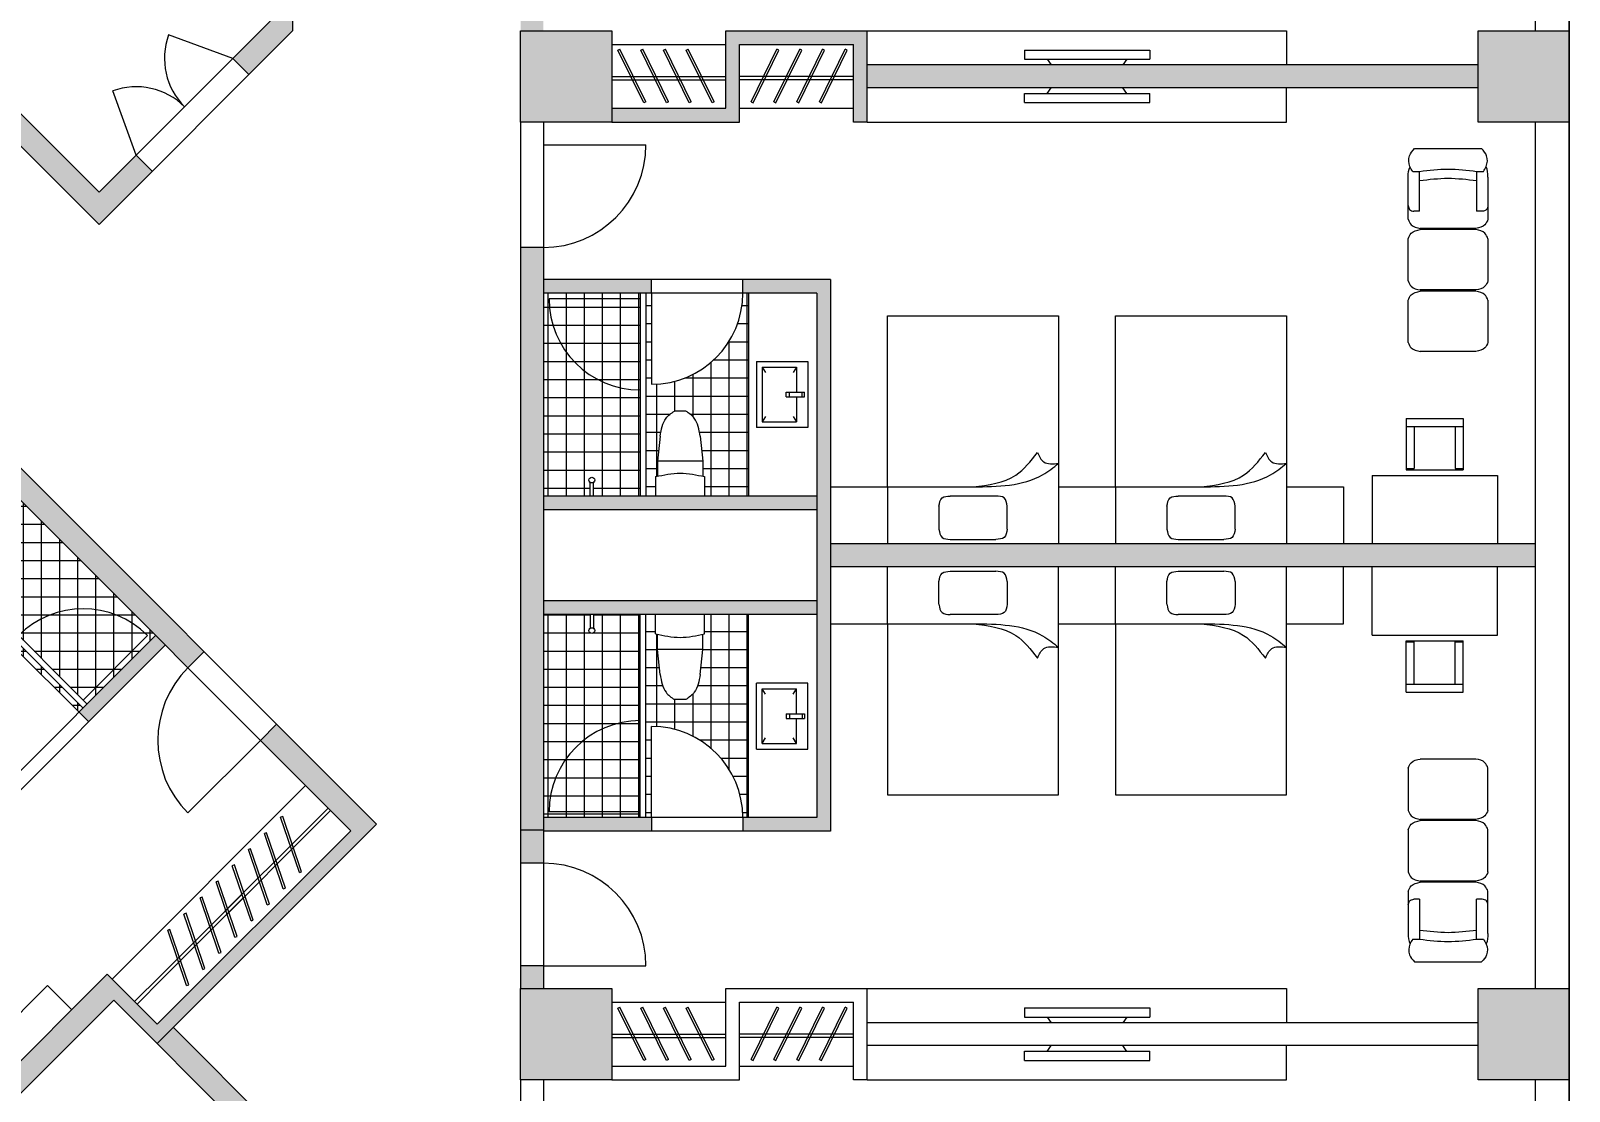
# Model space of a CAD drawing. Header units: metres. Extents: x -302 to 587, y -65 to 94.
# Drawn here: x 573.12 to 586.61, y 34.46 to 43.76 of the extents above; entities that cross this region are included whole.
import ezdxf

# ---------------------------------------------------------------- set-up
doc = ezdxf.new("R2010")
doc.units = ezdxf.units.M
doc.linetypes.add('ACAD_ISO03W100', pattern=[30, 12, -18])
doc.layers.get('0').update_dxf_attribs({"lineweight": 9})
for name, color, linetype, lineweight in [('fanghuo', 1, 'Continuous', 9), ('furniture', 3, 'Continuous', 5), ('glass', 5, 'Continuous', 5), ('hatch', 212, 'ACAD_ISO03W100', 5), ('ProfileEdges', 7, 'Continuous', 9), ('PUB_TEXT', 7, 'Continuous', 9), ('stair', 30, 'Continuous', 9), ('zhuwang', 2, 'Continuous', 13)]:
    doc.layers.add(name, color=color, linetype=linetype, lineweight=lineweight)
doc.dimstyles.new('myyyy', dxfattribs={"dimtxt": 1, "dimasz": 0.18, "dimexe": 0.18, "dimexo": 0.0625, "dimgap": 0.09, "dimtad": 0, "dimtoh": 1, "dimdec": 3, "dimrnd": 0.001, "dimzin": 0, "dimdsep": 46, "dimtxsty": 'Standard', "dimcen": 0.09, "dimadec": 0, "dimazin": 0, "dimtfac": 1, "dimtdec": 3, "dimtofl": 0, "dimtmove": 0, "dimatfit": 3, "dimfxl": 1, "dimtolj": 1, "dimtzin": 0, "dimarcsym": 0})
pattern_1 = [(0, (469.70644, -297.11858), (0, 0.15875), []), (90, (469.70644, -297.11858), (-0.15875, 1e-17), [])]

# ---------------------------------------------------------------- blocks, each defined once
blk = doc.blocks.new('*D136')
at = {"layer": 'Defpoints', "color": 0, "ltscale": 3, "transparency": 16777216}
for p in [(529.567, 68.96), (552.214, 68.96), (578.214, 26.14)]:
    blk.add_point(p, dxfattribs=at)
at = {"layer": 'PUB_TEXT', "color": 0, "lineweight": -2, "ltscale": 3, "transparency": 16777216}
for p, q in [((552.151, 68.96), (529.387, 68.96)), ((529.567, 68.78), (529.567, 50.056)), ((529.567, 26.32), (529.567, 45.043)), ((578.151, 26.14), (529.387, 26.14))]:
    blk.add_line(p, q, dxfattribs=at)
at = {"layer": 'PUB_TEXT', "color": 0, "ltscale": 3, "transparency": 16777216}
for points in [[(529.537, 68.78), (529.597, 68.78), (529.567, 68.96)], [(529.537, 26.32), (529.597, 26.32), (529.567, 26.14)]]:
    blk.add_solid(points, dxfattribs=at)
at = {"layer": 'PUB_TEXT', "color": 0, "ltscale": 3, "transparency": 16777216, "insert": (529.567, 47.55), "char_height": 1, "attachment_point": 5, "rotation": 90}
blk.add_mtext('\\A1;42.820', dxfattribs=at)
blk = doc.blocks.new('*D140')
at = {"layer": 'Defpoints', "color": 0, "ltscale": 3, "transparency": 16777216}
for p in [(543.814, 56.106), (586.614, 26.16), (586.614, 11.149)]:
    blk.add_point(p, dxfattribs=at)
at = {"layer": 'PUB_TEXT', "color": 0, "lineweight": -2, "ltscale": 3, "transparency": 16777216}
for p, q in [((543.814, 56.043), (543.814, 10.969)), ((586.614, 26.097), (586.614, 10.969)), ((543.994, 11.149), (562.79, 11.149)), ((586.434, 11.149), (567.637, 11.149))]:
    blk.add_line(p, q, dxfattribs=at)
at = {"layer": 'PUB_TEXT', "color": 0, "ltscale": 3, "transparency": 16777216}
for points in [[(543.994, 11.179), (543.994, 11.119), (543.814, 11.149)], [(586.434, 11.179), (586.434, 11.119), (586.614, 11.149)]]:
    blk.add_solid(points, dxfattribs=at)
at = {"layer": 'PUB_TEXT', "color": 0, "ltscale": 3, "transparency": 16777216, "insert": (565.214, 11.149), "char_height": 1, "attachment_point": 5}
blk.add_mtext('\\A1;42.800', dxfattribs=at)

msp = doc.modelspace()

# ---------------------------------------------------------------- hatches: boundary and pattern name
at = {"layer": 'hatch', "ltscale": 0.05}
h = msp.add_hatch(color=256, dxfattribs=at)
h.dxf.hatch_style = 1
h.paths.add_polyline_path([(568.6136, 51.9733), (564.1212, 56.4658), (565.2152, 57.5598), (567.2136, 57.5598), (567.2136, 57.7598), (561.4129, 57.7598), (561.0301, 57.377), (561.1715, 57.2356), (561.4958, 57.5598), (562.7443, 57.5598), (564.0292, 56.2749), (563.0807, 55.3264), (563.2221, 55.1849), (564.1706, 56.1335), (568.9082, 51.3959), (566.7869, 49.2745), (562.0493, 54.0121), (562.3736, 54.3364), (562.2322, 54.4778), (561.9079, 54.1536), (559.9987, 56.0628), (560.323, 56.387), (560.1815, 56.5284), (559.7159, 56.0628), (573.7166, 42.062), (574.1823, 42.5277), (574.0408, 42.6692), (573.7166, 42.3449), (571.8074, 44.2541), (572.1316, 44.5783), (571.9902, 44.7198), (571.666, 44.3955), (566.9283, 49.1331), (569.0497, 51.2544), (573.7873, 46.5168), (572.8388, 45.5683), (572.9802, 45.4269), (573.9287, 46.3754), (575.2136, 45.0905), (575.2136, 43.8419), (574.8894, 43.5177), (575.0308, 43.3763), (575.4136, 43.7591), (575.4136, 49.6533), (575.2136, 49.6533), (575.2136, 49.4533), (571.1336, 49.4533), (571.1336, 53.4798), (568.8136, 53.4798), (568.8136, 57.5598), (568.6136, 57.5598)])
h.paths.add_polyline_path([(568.8136, 53.2798), (570.9336, 53.2798), (570.9336, 49.6533), (568.8136, 51.7733)], flags=16)
h.paths.add_polyline_path([(571.3336, 49.2533), (575.2136, 49.2533), (575.2136, 47.5614), (574.1196, 46.4673)], flags=16)
h.paths.add_polyline_path([(563.909, 56.5365), (562.8857, 57.5598), (564.9323, 57.5598)], flags=16)
h.paths.add_polyline_path([(575.2136, 47.2785), (575.2136, 45.2319), (574.1903, 46.2552)], flags=16)
h = msp.add_hatch(color=256, dxfattribs=at)
h.dxf.hatch_style = 1
h.paths.add_polyline_path([(577.6136, 50.2598), (577.4136, 50.2598), (577.4136, 44.8598), (577.6136, 44.8598)])
h.paths.add_polyline_path([(580.1336, 49.9798), (579.3636, 49.9798), (579.3636, 49.8598), (580.0136, 49.8598), (580.0136, 45.2598), (579.3636, 45.2598), (579.3636, 45.1398), (580.1336, 45.1398)])
h.paths.add_polyline_path([(578.5636, 49.9798), (577.6136, 49.9798), (577.6136, 49.8598), (578.5636, 49.8598)])
h.paths.add_polyline_path([(580.4536, 52.1598), (580.3336, 52.1598), (580.3336, 51.4798), (579.3336, 51.4798), (579.3336, 52.1598), (578.2136, 52.1598), (578.2136, 52.0398), (579.2136, 52.0398), (579.2136, 51.3598), (580.4536, 51.3598)])
h.paths.add_polyline_path([(585.8136, 51.8598), (580.4536, 51.8598), (580.4536, 51.6598), (585.8136, 51.6598)])
h.paths.add_polyline_path([(586.3136, 47.6598), (580.1336, 47.6598), (580.1336, 47.4598), (586.3136, 47.4598)])
h.paths.add_polyline_path([(580.0136, 48.0798), (577.6136, 48.0798), (577.6136, 47.9598), (580.0136, 47.9598)])
h.paths.add_polyline_path([(580.0136, 47.1598), (577.6136, 47.1598), (577.6136, 47.0398), (580.0136, 47.0398)])
h.paths.add_polyline_path([(578.5636, 45.2598), (577.6136, 45.2598), (577.6136, 45.1398), (578.5636, 45.1398)])
h.paths.add_polyline_path([(585.8136, 43.4598), (580.4536, 43.4598), (580.4536, 43.2598), (585.8136, 43.2598)])
h.paths.add_polyline_path([(580.4536, 43.7598), (579.2136, 43.7598), (579.2136, 43.0798), (578.2136, 43.0798), (578.2136, 42.9598), (579.3336, 42.9598), (579.3336, 43.6398), (580.3336, 43.6398), (580.3336, 42.9598), (580.4536, 42.9598)])
h.paths.add_polyline_path([(577.6136, 43.9598), (577.4136, 43.9598), (577.4136, 43.7598), (577.6136, 43.7598)])
h.paths.add_polyline_path([(578.2136, 43.7598), (577.4136, 43.7598), (577.4136, 42.9598), (578.2136, 42.9598)])
h.paths.add_polyline_path([(578.2136, 52.1598), (577.4136, 52.1598), (577.4136, 51.3598), (578.2136, 51.3598)])
h.paths.add_polyline_path([(586.6136, 52.1598), (585.8136, 52.1598), (585.8136, 51.3598), (586.6136, 51.3598)])
h.paths.add_polyline_path([(586.6136, 43.7598), (585.8136, 43.7598), (585.8136, 42.9598), (586.6136, 42.9598)])
h = msp.add_hatch(color=256, dxfattribs=at)
h.dxf.hatch_style = 1
h.paths.add_polyline_path([(570.8176, 42.1327), (570.6761, 41.9912), (574.4945, 38.1729), (574.6359, 38.3143)])
h = msp.add_hatch(dxfattribs=at)
h.set_pattern_fill('ANGLE', color=256)
h.set_pattern_definition([(0, (469.7064, -305.5186), (0, 6.985), [5.08, -1.905]), (90, (469.7064, -305.5186), (-6.985, 4e-16), [5.08, -1.905])])
h.paths.add_polyline_path([(577.6136, 41.8598), (577.4136, 41.8598), (577.4136, 36.4598), (577.6136, 36.4598)])
h = msp.add_hatch(color=256, dxfattribs=at)
h.dxf.hatch_style = 1
h.paths.add_polyline_path([(577.6136, 41.8598), (577.4136, 41.8598), (577.4136, 36.4598), (577.6136, 36.4598)])
h.paths.add_polyline_path([(580.1336, 41.5798), (579.3636, 41.5798), (579.3636, 41.4598), (580.0136, 41.4598), (580.0136, 36.8598), (579.3636, 36.8598), (579.3636, 36.7398), (580.1336, 36.7398)])
h.paths.add_polyline_path([(578.5636, 41.5798), (577.6136, 41.5798), (577.6136, 41.4598), (578.5636, 41.4598)])
h.paths.add_polyline_path([(577.6136, 35.5598), (577.4136, 35.5598), (577.4136, 35.3598), (577.6136, 35.3598)])
h.paths.add_polyline_path([(578.2136, 35.3598), (577.4136, 35.3598), (577.4136, 34.5598), (578.2136, 34.5598)])
h.paths.add_polyline_path([(586.6136, 35.3598), (585.8136, 35.3598), (585.8136, 34.5598), (586.6136, 34.5598)])
h.paths.add_polyline_path([(586.3136, 39.2598), (580.1336, 39.2598), (580.1336, 39.0598), (586.3136, 39.0598)])
h.paths.add_polyline_path([(578.5636, 36.8598), (577.6136, 36.8598), (577.6136, 36.7398), (578.5636, 36.7398)])
h.paths.add_polyline_path([(580.0136, 38.7598), (577.6136, 38.7598), (577.6136, 38.6398), (580.0136, 38.6398)])
h.paths.add_polyline_path([(580.0136, 39.6798), (577.6136, 39.6798), (577.6136, 39.5598), (580.0136, 39.5598)])
h = msp.add_hatch(dxfattribs=at)
h.set_pattern_fill('NET', color=256, scale=0.05)
h.set_pattern_definition(pattern_1)
edge = h.paths.add_edge_path()
edge.add_line((571.012, 39.6755), (570.8741, 39.8487))
edge.add_spline(control_points=[(570.8741, 39.8487), (570.84, 39.8958), (570.7857, 39.9708), (570.8012, 40.0596), (570.807, 40.0926)], knot_values=[0, 0, 0, 0, 0.1647883, 0.2622216, 0.2622216, 0.2622216, 0.2622216], degree=3, periodic=0)
edge.add_line((570.807, 40.0926), (570.8777, 40.1634))
edge.add_spline(control_points=[(570.8777, 40.1634), (570.9107, 40.1691), (570.9995, 40.1846), (571.0745, 40.1303), (571.1216, 40.0962)], knot_values=[0, 0, 0, 0, 0.0974334, 0.2622216, 0.2622216, 0.2622216, 0.2622216], degree=3, periodic=0)
edge.add_line((571.1216, 40.0962), (571.2949, 39.9583))
edge.add_line((571.2949, 39.9583), (571.3881, 39.8651))
edge.add_spline(control_points=[(571.3881, 39.8651), (571.3924, 39.8679), (571.3966, 39.8706), (571.4009, 39.8734)], knot_values=[0, 0, 0, 0, 0.0151453, 0.0151453, 0.0151453, 0.0151453], degree=3, periodic=0)
edge.add_line((571.4009, 39.8734), (571.5211, 39.7532))
edge.add_line((571.5211, 39.7532), (571.5812, 39.8133))
edge.add_line((571.5812, 39.8133), (570.3226, 41.072))
edge.add_line((570.3226, 41.072), (570.2872, 41.0366))
edge.add_line((570.2872, 41.0366), (570.8529, 40.471))
edge.add_arc((570.2872, 41.0366), 0.8, 225, 315, ccw=False)
edge.add_line((569.7215, 40.471), (569.6862, 40.4356))
edge.add_line((569.6862, 40.4356), (570.9448, 39.1769))
edge.add_line((570.9448, 39.1769), (571.2171, 39.4492))
edge.add_line((571.2171, 39.4492), (571.0969, 39.5694))
edge.add_spline(control_points=[(571.0969, 39.5694), (571.0997, 39.5737), (571.1025, 39.5779), (571.1053, 39.5822)], knot_values=[0.4190205, 0.4190205, 0.4190205, 0.4190205, 0.4341659, 0.4341659, 0.4341659, 0.4341659], degree=3, periodic=0)
edge.add_line((571.1053, 39.5822), (571.012, 39.6755))
h.paths.add_polyline_path([(570.959, 41.7084), (570.3579, 41.1073), (570.3933, 41.072), (570.959, 41.6377, -0.4142136), (570.959, 40.5063), (571.6166, 39.8487), (571.9065, 40.1386), (571.8216, 40.2235, -0.456412), (571.7931, 40.2482, -1.0735899), (571.8429, 40.2447), (571.9277, 40.1598), (572.2176, 40.4497)])
h.paths.add_polyline_path([(572.953, 39.7143), (572.6631, 39.4244), (572.748, 39.3396, -0.456412), (572.7765, 39.3148, -1.0735899), (572.7267, 39.3184), (572.6419, 39.4032), (572.352, 39.1133), (573.0096, 38.4557, -0.4142136), (574.141, 38.4557), (573.5753, 37.89), (573.6106, 37.8547), (574.2117, 38.4557)])
edge = h.paths.add_edge_path()
edge.add_line((572.9742, 38.3496), (573.5399, 37.7839))
edge.add_line((573.5399, 37.7839), (573.5753, 37.8193))
edge.add_line((573.5753, 37.8193), (572.3166, 39.0779))
edge.add_line((572.3166, 39.0779), (572.2565, 39.0178))
edge.add_line((572.2565, 39.0178), (572.3767, 38.8976))
edge.add_spline(control_points=[(572.3767, 38.8976), (572.3739, 38.8934), (572.3711, 38.8891), (572.3683, 38.8848)], knot_values=[0, 0, 0, 0, 0.0151453, 0.0151453, 0.0151453, 0.0151453], degree=3, periodic=0)
edge.add_line((572.3683, 38.8848), (572.4616, 38.7916))
edge.add_line((572.4616, 38.7916), (572.5995, 38.6183))
edge.add_spline(control_points=[(572.5995, 38.6183), (572.6336, 38.5712), (572.6879, 38.4963), (572.6724, 38.4074), (572.6666, 38.3744)], knot_values=[0, 0, 0, 0, 0.1647883, 0.2622216, 0.2622216, 0.2622216, 0.2622216], degree=3, periodic=0)
edge.add_line((572.6666, 38.3744), (572.5959, 38.3037))
edge.add_spline(control_points=[(572.5959, 38.3037), (572.5629, 38.2979), (572.4741, 38.2824), (572.3991, 38.3367), (572.352, 38.3708)], knot_values=[0, 0, 0, 0, 0.0974334, 0.2622216, 0.2622216, 0.2622216, 0.2622216], degree=3, periodic=0)
edge.add_line((572.352, 38.3708), (572.1787, 38.5087))
edge.add_line((572.1787, 38.5087), (572.0855, 38.602))
edge.add_spline(control_points=[(572.0855, 38.602), (572.0812, 38.5992), (572.0769, 38.5964), (572.0727, 38.5936)], knot_values=[0.4190205, 0.4190205, 0.4190205, 0.4190205, 0.4341659, 0.4341659, 0.4341659, 0.4341659], degree=3, periodic=0)
edge.add_line((572.0727, 38.5936), (571.9525, 38.7138))
edge.add_line((571.9525, 38.7138), (571.6802, 38.4416))
edge.add_line((571.6802, 38.4416), (572.9389, 37.1829))
edge.add_line((572.9389, 37.1829), (572.9742, 37.2183))
edge.add_arc((573.5399, 37.7839), 0.8, 135, 225, ccw=False)
h.paths.add_polyline_path([(574.141, 38.4557, 0.4142136), (573.0096, 38.4557), (573.5753, 37.89)], flags=17)
h.paths.add_polyline_path([(570.959, 41.6377), (570.3933, 41.072), (570.959, 40.5063, 0.4142136)], flags=17)
h = msp.add_hatch(dxfattribs=at)
h.set_pattern_fill('NET', color=256, scale=0.05)
h.set_pattern_definition(pattern_1)
h.paths.add_polyline_path([(578.4636, 40.6098, -0.4142136), (577.6636, 41.4098), (578.4636, 41.4098), (578.4636, 41.4598), (577.6136, 41.4598), (577.6136, 39.6798), (578.0236, 39.6798), (578.0236, 39.7998, -0.236068), (578.0136, 39.8198, -1), (578.0636, 39.8198, -0.236068), (578.0536, 39.7998), (578.0536, 39.6798), (578.4636, 39.6798)])
h.paths.add_polyline_path([(578.4636, 41.4098), (577.6636, 41.4098, 0.4142136), (578.4636, 40.6098)], flags=17)
h = msp.add_hatch(dxfattribs=at)
h.set_pattern_fill('NET', color=256, scale=0.05)
h.set_pattern_definition([(0, (469.70644, -305.51858), (0, 0.15875), []), (90, (469.70644, -305.51858), (-0.15875, 1e-17), [])])
edge = h.paths.add_edge_path()
edge.add_line((579.4136, 41.4598), (579.3636, 41.4598))
edge.add_arc((578.5636, 41.4598), 0.8, -90, 0, ccw=False)
edge.add_line((578.5636, 40.6598), (578.5636, 41.4598))
edge.add_line((578.5636, 41.4598), (578.5136, 41.4598))
edge.add_line((578.5136, 41.4598), (578.5136, 39.6798))
edge.add_line((578.5136, 39.6798), (578.5986, 39.6798))
edge.add_line((578.5986, 39.6798), (578.5986, 39.8498))
edge.add_spline(control_points=[(578.5986, 39.8498), (578.6036, 39.8509), (578.6086, 39.8519), (578.6136, 39.8529)], knot_values=[0, 0, 0, 0, 0.0151453, 0.0151453, 0.0151453, 0.0151453], degree=3, periodic=0)
edge.add_line((578.6136, 39.853), (578.6136, 39.9848))
edge.add_line((578.6136, 39.9848), (578.6386, 40.2048))
edge.add_spline(control_points=[(578.6386, 40.2048), (578.6478, 40.2623), (578.6624, 40.3537), (578.7362, 40.4055), (578.7636, 40.4248)], knot_values=[0, 0, 0, 0, 0.1647883, 0.2622216, 0.2622216, 0.2622216, 0.2622216], degree=3, periodic=0)
edge.add_line((578.7636, 40.4248), (578.8636, 40.4248))
edge.add_spline(control_points=[(578.8636, 40.4248), (578.8911, 40.4055), (578.9649, 40.3537), (578.9795, 40.2623), (578.9886, 40.2048)], knot_values=[0, 0, 0, 0, 0.0974334, 0.2622216, 0.2622216, 0.2622216, 0.2622216], degree=3, periodic=0)
edge.add_line((578.9886, 40.2048), (579.0136, 39.9848))
edge.add_line((579.0136, 39.9848), (579.0136, 39.8529))
edge.add_spline(control_points=[(579.0136, 39.8529), (579.0186, 39.8519), (579.0236, 39.8509), (579.0286, 39.8498)], knot_values=[0.4190205, 0.4190205, 0.4190205, 0.4190205, 0.4341659, 0.4341659, 0.4341659, 0.4341659], degree=3, periodic=0)
edge.add_line((579.0286, 39.8498), (579.0286, 39.6798))
edge.add_line((579.0286, 39.6798), (579.4136, 39.6798))
edge.add_line((579.4136, 39.6798), (579.4136, 41.4598))
edge = h.paths.add_edge_path()
edge.add_line((579.4136, 38.6398), (579.0286, 38.6398))
edge.add_line((579.0286, 38.6398), (579.0286, 38.4698))
edge.add_spline(control_points=[(579.0286, 38.4698), (579.0236, 38.4688), (579.0186, 38.4677), (579.0136, 38.4667)], knot_values=[0.4190205, 0.4190205, 0.4190205, 0.4190205, 0.4341659, 0.4341659, 0.4341659, 0.4341659], degree=3, periodic=0)
edge.add_line((579.0136, 38.4667), (579.0136, 38.3348))
edge.add_line((579.0136, 38.3348), (578.9886, 38.1148))
edge.add_spline(control_points=[(578.9886, 38.1148), (578.9795, 38.0574), (578.9649, 37.9659), (578.8911, 37.9141), (578.8636, 37.8948)], knot_values=[0, 0, 0, 0, 0.1647883, 0.2622216, 0.2622216, 0.2622216, 0.2622216], degree=3, periodic=0)
edge.add_line((578.8636, 37.8948), (578.7636, 37.8948))
edge.add_spline(control_points=[(578.7636, 37.8948), (578.7362, 37.9141), (578.6624, 37.9659), (578.6478, 38.0574), (578.6386, 38.1148)], knot_values=[0, 0, 0, 0, 0.0974334, 0.2622216, 0.2622216, 0.2622216, 0.2622216], degree=3, periodic=0)
edge.add_line((578.6386, 38.1148), (578.6136, 38.3348))
edge.add_line((578.6136, 38.3348), (578.6136, 38.4667))
edge.add_spline(control_points=[(578.6136, 38.4667), (578.6086, 38.4677), (578.6036, 38.4688), (578.5986, 38.4698)], knot_values=[0, 0, 0, 0, 0.0151453, 0.0151453, 0.0151453, 0.0151453], degree=3, periodic=0)
edge.add_line((578.5986, 38.4698), (578.5986, 38.6398))
edge.add_line((578.5986, 38.6398), (578.5136, 38.6398))
edge.add_line((578.5136, 38.6398), (578.5136, 36.8598))
edge.add_line((578.5136, 36.8598), (578.5636, 36.8598))
edge.add_line((578.5636, 36.8598), (578.5636, 37.6598))
edge.add_arc((578.5636, 36.8598), 0.8, 0, 90, ccw=False)
edge.add_line((579.3636, 36.8598), (579.4136, 36.8598))
edge.add_line((579.4136, 36.8598), (579.4136, 38.6398))
h = msp.add_hatch(dxfattribs=at)
h.set_pattern_fill('NET', color=256, scale=0.05)
h.set_pattern_definition(pattern_1)
h.paths.add_polyline_path([(578.4636, 37.7098, 0.4142136), (577.6636, 36.9098), (578.4636, 36.9098)], flags=17)
h.paths.add_polyline_path([(578.4636, 38.6398), (578.0536, 38.6398), (578.0536, 38.5198, -0.236068), (578.0636, 38.4998, -1), (578.0136, 38.4998, -0.236068), (578.0236, 38.5198), (578.0236, 38.6398), (577.6136, 38.6398), (577.6136, 36.8598), (578.4636, 36.8598), (578.4636, 36.9098), (577.6636, 36.9098, -0.4142136), (578.4636, 37.7098)])
h = msp.add_hatch(color=256, dxfattribs=at)
h.dxf.hatch_style = 1
h.paths.add_polyline_path([(574.2965, 38.3708), (574.2117, 38.4557), (573.5399, 37.7839), (573.6248, 37.6991)])
h = msp.add_hatch(color=256, dxfattribs=at)
h.dxf.hatch_style = 1
h.paths.add_polyline_path([(576.1491, 36.8011), (575.2723, 37.6779), (575.1309, 37.5365), (575.9229, 36.7445), (574.2258, 35.0474), (573.7874, 35.4858), (569.3326, 31.0311), (569.4741, 30.8897), (573.844, 35.2596), (574.2258, 34.8777)])
h = msp.add_hatch(color=256, dxfattribs=at)
h.dxf.hatch_style = 1
h.paths.add_polyline_path([(574.3672, 35.0192), (574.2258, 34.8777), (575.9176, 33.186), (575.9176, 28.1598), (576.1176, 28.1598), (576.1176, 33.2688)])
h.paths.add_polyline_path([(576.1176, 27.2598), (575.9176, 27.2598), (575.9176, 26.4598), (576.1176, 26.4598)])

# ---------------------------------------------------------------- linework, layer by layer
at = {"ltscale": 0.05}
for p, q in [((579.2136, 43.7598), (580.4536, 43.7598)), ((579.2136, 43.0798), (579.2136, 43.7598)), ((580.4536, 42.9598), (580.4536, 43.7598)), ((579.3336, 42.9598), (579.3336, 43.6398)), ((579.3336, 43.6398), (580.3336, 43.6398)), ((580.3336, 42.9598), (580.3336, 43.6398)), ((585.8136, 43.4598), (580.4536, 43.4598)), ((585.8136, 43.2598), (580.4536, 43.2598)), ((578.2136, 43.0798), (579.2136, 43.0798)), ((577.4136, 42.9598), (577.4136, 35.3598)), ((577.6136, 42.9598), (577.6136, 35.3598)), ((578.2136, 42.9598), (579.3336, 42.9598)), ((580.4536, 42.9598), (580.3336, 42.9598)), ((577.6136, 41.8598), (577.4136, 41.8598)), ((580.1336, 41.5798), (577.6136, 41.5798)), ((578.5636, 41.4598), (578.5636, 41.5798)), ((579.3636, 41.4598), (579.3636, 41.5798)), ((580.1336, 41.5798), (580.1336, 36.7398)), ((580.0136, 41.4598), (577.6136, 41.4598)), ((578.4636, 41.4598), (578.4636, 39.6798)), ((578.5136, 41.4598), (578.5136, 39.6798)), ((580.0136, 41.4598), (580.0136, 36.8598)), ((580.0136, 39.6798), (577.6136, 39.6798)), ((580.0136, 39.5598), (577.6136, 39.5598)), ((586.3136, 39.2598), (580.1336, 39.2598)), ((586.3136, 39.2598), (586.3136, 39.0598)), ((573.5753, 37.8193), (572.3166, 39.0779)), ((573.6106, 37.8547), (572.352, 39.1133)), ((586.3136, 39.0598), (580.1336, 39.0598)), ((580.0136, 38.7598), (577.6136, 38.7598)), ((580.0136, 38.6398), (577.6136, 38.6398)), ((578.4636, 36.8598), (578.4636, 38.6398)), ((578.5136, 36.8598), (578.5136, 38.6398)), ((572.5146, 36.7586), (574.2117, 38.4557)), ((572.5146, 36.5889), (574.2965, 38.3708)), ((574.4945, 38.1729), (574.6359, 38.3143)), ((573.5399, 37.7839), (573.6248, 37.6991)), ((575.1309, 37.5365), (575.2723, 37.6779)), ((580.0136, 36.8598), (577.6136, 36.8598)), ((578.5636, 36.8598), (578.5636, 36.7398)), ((579.3636, 36.8598), (579.3636, 36.7398)), ((576.1491, 36.8011), (574.2258, 34.8777)), ((575.9229, 36.7445), (574.2258, 35.0474)), ((580.1336, 36.7398), (577.6136, 36.7398)), ((577.6136, 36.4598), (577.4136, 36.4598)), ((577.6136, 35.5598), (577.4136, 35.5598)), ((569.3326, 31.0311), (573.7874, 35.4858)), ((573.7874, 35.4858), (574.2258, 35.0474)), ((573.844, 35.2596), (569.4741, 30.8897)), ((573.844, 35.2596), (575.9176, 33.186)), ((579.2136, 35.3598), (580.4536, 35.3598)), ((579.2136, 34.6798), (579.2136, 35.3598)), ((579.3336, 34.5598), (579.3336, 35.2398)), ((579.3336, 35.2398), (580.3336, 35.2398)), ((580.3336, 34.5598), (580.3336, 35.2398)), ((580.4536, 34.5598), (580.4536, 35.3598)), ((574.3672, 35.0192), (576.1176, 33.2688)), ((585.8136, 35.0598), (580.4536, 35.0598)), ((585.8136, 34.8598), (580.4536, 34.8598)), ((577.4136, 34.5598), (577.4136, 26.9598)), ((577.6136, 34.5598), (577.6136, 26.9598)), ((578.2136, 34.6798), (579.2136, 34.6798)), ((578.2136, 34.5598), (579.3336, 34.5598)), ((580.4536, 34.5598), (580.3336, 34.5598))]:
    msp.add_line(p, q, dxfattribs=at)
at = {"layer": 'fanghuo', "ltscale": 3}
msp.add_line((586.6136, 26.1598), (586.6136, 68.9598), dxfattribs=at)
at = {"layer": 'furniture', "ltscale": 0.05}
for p, q in [((580.4536, 43.7598), (584.1336, 43.7598)), ((584.1336, 43.7598), (584.1336, 43.4598)), ((578.2136, 43.6398), (579.2136, 43.6398)), ((578.2672, 43.5886), (578.2851, 43.5975)), ((578.5114, 43.1377), (578.2851, 43.5975)), ((578.4672, 43.5886), (578.4851, 43.5975)), ((578.7114, 43.1377), (578.4851, 43.5975)), ((578.6672, 43.5886), (578.6851, 43.5975)), ((578.9114, 43.1377), (578.6851, 43.5975)), ((578.8672, 43.5886), (578.8851, 43.5975)), ((579.1114, 43.1377), (578.8851, 43.5975)), ((579.4358, 43.1377), (579.6622, 43.5975)), ((579.6358, 43.1377), (579.8622, 43.5975)), ((579.68, 43.5886), (579.6622, 43.5975)), ((579.8358, 43.1377), (580.0622, 43.5975)), ((579.88, 43.5886), (579.8622, 43.5975)), ((580.0358, 43.1377), (580.2622, 43.5975)), ((580.08, 43.5886), (580.0622, 43.5975)), ((580.28, 43.5886), (580.2622, 43.5975)), ((578.4936, 43.1288), (578.2672, 43.5886)), ((578.6936, 43.1288), (578.4672, 43.5886)), ((578.8936, 43.1288), (578.6672, 43.5886)), ((579.0936, 43.1288), (578.8672, 43.5886)), ((579.4537, 43.1288), (579.68, 43.5886)), ((579.6537, 43.1288), (579.88, 43.5886)), ((579.8537, 43.1288), (580.08, 43.5886)), ((580.0537, 43.1288), (580.28, 43.5886)), ((581.8336, 43.5898), (581.8336, 43.5098)), ((581.8336, 43.5898), (582.9336, 43.5898)), ((581.8336, 43.5098), (582.9336, 43.5098)), ((582.0336, 43.5107), (582.0686, 43.4598)), ((582.7336, 43.5107), (582.6987, 43.4598)), ((582.9336, 43.5898), (582.9336, 43.5098)), ((578.2136, 43.3598), (579.2136, 43.3598)), ((578.2136, 43.3298), (579.2136, 43.3298)), ((580.3336, 43.3598), (579.3336, 43.3598)), ((580.3336, 43.3298), (579.3336, 43.3298)), ((581.8336, 43.1298), (581.8336, 43.2098)), ((581.8336, 43.2098), (582.9336, 43.2098)), ((582.0336, 43.2089), (582.0686, 43.2598)), ((582.7336, 43.2089), (582.6987, 43.2598)), ((582.9336, 43.1298), (582.9336, 43.2098)), ((584.1336, 42.9598), (584.1336, 43.2598)), ((578.5114, 43.1377), (578.4936, 43.1288)), ((578.7114, 43.1377), (578.6936, 43.1288)), ((578.9114, 43.1377), (578.8936, 43.1288)), ((579.1114, 43.1377), (579.0936, 43.1288)), ((579.3336, 43.0798), (580.3336, 43.0798)), ((579.4358, 43.1377), (579.4537, 43.1288)), ((579.6358, 43.1377), (579.6537, 43.1288)), ((579.8358, 43.1377), (579.8537, 43.1288)), ((580.0358, 43.1377), (580.0537, 43.1288)), ((581.8336, 43.1298), (582.9336, 43.1298)), ((580.4536, 42.9598), (584.1336, 42.9598)), ((585.2561, 42.7265), (585.8454, 42.7265)), ((585.2408, 42.5265), (585.3008, 42.5265)), ((585.3008, 42.1765), (585.3008, 42.5265)), ((585.8008, 42.5265), (585.8608, 42.5265)), ((585.8008, 42.5265), (585.8008, 42.1765)), ((585.2008, 42.1065), (585.2008, 42.4766)), ((585.9008, 42.4766), (585.9008, 42.1065)), ((585.3008, 42.1765), (585.2508, 42.1765)), ((585.8508, 42.1765), (585.8008, 42.1765)), ((585.7947, 42.0265), (585.3068, 42.0265)), ((585.7947, 42.0166), (585.3068, 42.0166)), ((585.2008, 41.5665), (585.2008, 41.9366)), ((585.9008, 41.9366), (585.9008, 41.5665)), ((579.4136, 41.4598), (579.4136, 39.6798)), ((585.7947, 41.4865), (585.3068, 41.4865)), ((585.7947, 41.4766), (585.3068, 41.4766)), ((585.2008, 41.0265), (585.2008, 41.3966)), ((585.9008, 41.3966), (585.9008, 41.0265)), ((580.6336, 39.7598), (580.6336, 41.2598)), ((580.6336, 41.2598), (582.1336, 41.2598)), ((582.1336, 41.2598), (582.1336, 39.2598)), ((582.6336, 39.7598), (582.6336, 41.2598)), ((582.6336, 41.2598), (584.1336, 41.2598)), ((584.1336, 41.2598), (584.1336, 39.2598)), ((585.7947, 40.9465), (585.3068, 40.9465)), ((579.4836, 40.8598), (579.9336, 40.8598)), ((579.4836, 40.8598), (579.4836, 40.2798)), ((579.5336, 40.8098), (579.5336, 40.3298)), ((579.5336, 40.8098), (579.8336, 40.8098)), ((579.5336, 40.8098), (579.5636, 40.7618)), ((579.8336, 40.8098), (579.8036, 40.7618)), ((579.8336, 40.8098), (579.8336, 40.5898)), ((579.9336, 40.8598), (579.9336, 40.2798)), ((579.7436, 40.5898), (579.9036, 40.5898)), ((579.7436, 40.5498), (579.7436, 40.5898)), ((579.7436, 40.5498), (579.9036, 40.5498)), ((579.7736, 40.5498), (579.7736, 40.5898)), ((579.8336, 40.5498), (579.8336, 40.3298)), ((579.8836, 40.5498), (579.8836, 40.5898)), ((579.9036, 40.5498), (579.9036, 40.5898)), ((578.8636, 40.4248), (578.7636, 40.4248)), ((579.5636, 40.3778), (579.5336, 40.3298)), ((579.8036, 40.3778), (579.8336, 40.3298)), ((585.1836, 40.3598), (585.6836, 40.3598)), ((585.1836, 40.3598), (585.1836, 39.9098)), ((585.6836, 40.3598), (585.6836, 39.9098)), ((579.9336, 40.2798), (579.4836, 40.2798)), ((579.5336, 40.3298), (579.8336, 40.3298)), ((585.1836, 40.2898), (585.6836, 40.2898)), ((585.2536, 40.2898), (585.2536, 39.9198)), ((585.6136, 40.2898), (585.6136, 39.9198)), ((578.6386, 40.2048), (578.6136, 39.9848)), ((578.9886, 40.2048), (579.0136, 39.9848)), ((579.0136, 39.9848), (578.6136, 39.9848)), ((578.6136, 39.9848), (578.6136, 39.8529)), ((579.0136, 39.9848), (579.0136, 39.8529)), ((578.5986, 39.8498), (578.5986, 39.6798)), ((579.0286, 39.8498), (579.0286, 39.6798)), ((584.8836, 39.8598), (585.9836, 39.8598)), ((584.8836, 39.8598), (584.8836, 39.2598)), ((585.1836, 39.9198), (585.2536, 39.9198)), ((585.1836, 39.9098), (585.6836, 39.9098)), ((585.6136, 39.9198), (585.6836, 39.9198)), ((585.9836, 39.8598), (585.9836, 39.2598)), ((578.0236, 39.6798), (578.0236, 39.7998)), ((578.0536, 39.6798), (578.0536, 39.7998)), ((580.1336, 39.7598), (580.6336, 39.7598)), ((580.6336, 39.7598), (580.6336, 39.2598)), ((580.6336, 39.7598), (581.3836, 39.7598)), ((582.1336, 39.7598), (582.6336, 39.7598)), ((582.6336, 39.7598), (582.6336, 39.2598)), ((582.6336, 39.7598), (583.3836, 39.7598)), ((584.1336, 39.7598), (584.6336, 39.7598)), ((584.6336, 39.7598), (584.6336, 39.2598)), ((581.0836, 39.5898), (581.0836, 39.3898)), ((581.5836, 39.6798), (581.1836, 39.6798)), ((581.6836, 39.3898), (581.6836, 39.5898)), ((583.0836, 39.5898), (583.0836, 39.3898)), ((583.5836, 39.6798), (583.1836, 39.6798)), ((583.6836, 39.3898), (583.6836, 39.5898)), ((581.1836, 39.2998), (581.5836, 39.2998)), ((583.1836, 39.2998), (583.5836, 39.2998)), ((580.6336, 38.5598), (580.6336, 39.0598)), ((581.1836, 39.0198), (581.5836, 39.0198)), ((582.1336, 37.0598), (582.1336, 39.0598)), ((582.6336, 38.5598), (582.6336, 39.0598)), ((583.1836, 39.0198), (583.5836, 39.0198)), ((584.1336, 37.0598), (584.1336, 39.0598)), ((584.6336, 38.5598), (584.6336, 39.0598)), ((584.8836, 38.4598), (584.8836, 39.0598)), ((585.9836, 38.4598), (585.9836, 39.0598)), ((581.0836, 38.7298), (581.0836, 38.9298)), ((581.6836, 38.9298), (581.6836, 38.7298)), ((583.0836, 38.7298), (583.0836, 38.9298)), ((583.6836, 38.9298), (583.6836, 38.7298)), ((578.0236, 38.6398), (578.0236, 38.5198)), ((578.0536, 38.6398), (578.0536, 38.5198)), ((578.5986, 38.4698), (578.5986, 38.6398)), ((579.0286, 38.4698), (579.0286, 38.6398)), ((579.4136, 36.8598), (579.4136, 38.6398)), ((581.5836, 38.6398), (581.1836, 38.6398)), ((583.5836, 38.6398), (583.1836, 38.6398)), ((580.1336, 38.5598), (580.6336, 38.5598)), ((580.6336, 38.5598), (580.6336, 37.0598)), ((580.6336, 38.5598), (581.3836, 38.5598)), ((582.1336, 38.5598), (582.6336, 38.5598)), ((582.6336, 38.5598), (582.6336, 37.0598)), ((582.6336, 38.5598), (583.3836, 38.5598)), ((584.1336, 38.5598), (584.6336, 38.5598)), ((578.6136, 38.3348), (578.6136, 38.4667)), ((579.0136, 38.3348), (578.6136, 38.3348)), ((578.6386, 38.1148), (578.6136, 38.3348)), ((578.9886, 38.1148), (579.0136, 38.3348)), ((579.0136, 38.3348), (579.0136, 38.4667)), ((584.8836, 38.4598), (585.9836, 38.4598)), ((585.1836, 37.9598), (585.1836, 38.4098)), ((585.1836, 38.4098), (585.6836, 38.4098)), ((585.1836, 38.3998), (585.2536, 38.3998)), ((585.2536, 38.0298), (585.2536, 38.3998)), ((585.6136, 38.0298), (585.6136, 38.3998)), ((585.6136, 38.3998), (585.6836, 38.3998)), ((585.6836, 37.9598), (585.6836, 38.4098)), ((579.9336, 38.0398), (579.4836, 38.0398)), ((579.4836, 37.4598), (579.4836, 38.0398)), ((579.5336, 37.5098), (579.5336, 37.9898)), ((579.5336, 37.9898), (579.8336, 37.9898)), ((579.5636, 37.9418), (579.5336, 37.9898)), ((579.8036, 37.9418), (579.8336, 37.9898)), ((579.8336, 37.7698), (579.8336, 37.9898)), ((579.9336, 37.4598), (579.9336, 38.0398)), ((585.1836, 38.0298), (585.6836, 38.0298)), ((585.1836, 37.9598), (585.6836, 37.9598)), ((578.8636, 37.8948), (578.7636, 37.8948)), ((579.7436, 37.7698), (579.9036, 37.7698)), ((579.7436, 37.7698), (579.7436, 37.7298)), ((579.7436, 37.7298), (579.9036, 37.7298)), ((579.7736, 37.7698), (579.7736, 37.7298)), ((579.8336, 37.5098), (579.8336, 37.7298)), ((579.8836, 37.7698), (579.8836, 37.7298)), ((579.9036, 37.7698), (579.9036, 37.7298)), ((579.5336, 37.5098), (579.5636, 37.5578)), ((579.8336, 37.5098), (579.8036, 37.5578)), ((579.4836, 37.4598), (579.9336, 37.4598)), ((579.5336, 37.5098), (579.8336, 37.5098)), ((585.2008, 37.2931), (585.2008, 36.9231)), ((585.7947, 37.3731), (585.3068, 37.3731)), ((585.9008, 36.9231), (585.9008, 37.2931)), ((575.5269, 37.1405), (573.8298, 35.4434)), ((580.6336, 37.0598), (582.1336, 37.0598)), ((582.6336, 37.0598), (584.1336, 37.0598)), ((575.3273, 36.8685), (575.3084, 36.8622)), ((575.4734, 36.377), (575.3084, 36.8622)), ((575.4924, 36.3833), (575.3273, 36.8685)), ((575.7249, 36.9425), (575.527, 36.7446)), ((575.7461, 36.9213), (575.5482, 36.7234)), ((575.527, 36.7446), (574.8199, 36.0375)), ((575.5482, 36.7234), (574.8411, 36.0163)), ((575.1859, 36.7271), (575.1669, 36.7207)), ((575.332, 36.2356), (575.1669, 36.7207)), ((575.351, 36.2419), (575.1859, 36.7271)), ((585.2008, 36.7531), (585.2008, 36.3831)), ((585.7947, 36.8431), (585.3068, 36.8431)), ((585.7947, 36.8331), (585.3068, 36.8331)), ((585.9008, 36.3831), (585.9008, 36.7531)), ((575.0445, 36.5856), (575.0255, 36.5793)), ((575.1906, 36.0941), (575.0255, 36.5793)), ((575.2096, 36.1005), (575.0445, 36.5856)), ((574.9031, 36.4442), (574.8841, 36.4379)), ((575.0681, 35.9591), (574.9031, 36.4442)), ((575.0492, 35.9527), (574.8841, 36.4379)), ((575.4734, 36.377), (575.4924, 36.3833)), ((574.9613, 36.1789), (574.2542, 35.4718)), ((574.7617, 36.3028), (574.7427, 36.2965)), ((574.9077, 35.8113), (574.7427, 36.2965)), ((574.9267, 35.8176), (574.7617, 36.3028)), ((575.332, 36.2356), (575.351, 36.2419)), ((585.2008, 36.2131), (585.2008, 35.8431)), ((585.7947, 36.3031), (585.3068, 36.3031)), ((585.7947, 36.2931), (585.3068, 36.2931)), ((585.9008, 35.8431), (585.9008, 36.2131)), ((574.9825, 36.1577), (574.2754, 35.4506)), ((574.6202, 36.1614), (574.6013, 36.1551)), ((574.7663, 35.6699), (574.6013, 36.1551)), ((574.7853, 35.6762), (574.6202, 36.1614)), ((575.1906, 36.0941), (575.2096, 36.1005)), ((585.3008, 36.1431), (585.2508, 36.1431)), ((585.3008, 36.1431), (585.3008, 35.7931)), ((585.8008, 35.7931), (585.8008, 36.1431)), ((585.8508, 36.1431), (585.8008, 36.1431)), ((574.4788, 36.02), (574.4598, 36.0136)), ((574.6249, 35.5285), (574.4598, 36.0136)), ((574.6439, 35.5348), (574.4788, 36.02)), ((575.0492, 35.9527), (575.0681, 35.9591)), ((574.3374, 35.8785), (574.3184, 35.8722)), ((574.4835, 35.387), (574.3184, 35.8722)), ((574.5025, 35.3934), (574.3374, 35.8785)), ((574.9077, 35.8113), (574.9267, 35.8176)), ((585.2408, 35.7931), (585.3008, 35.7931)), ((585.8008, 35.7931), (585.8608, 35.7931)), ((574.7663, 35.6699), (574.7853, 35.6762)), ((574.6249, 35.5285), (574.6439, 35.5348)), ((585.2561, 35.5931), (585.8454, 35.5931)), ((573.2641, 35.3869), (570.662, 32.7847)), ((573.2641, 35.3869), (573.4763, 35.1747)), ((574.2542, 35.4718), (574.0278, 35.2454)), ((574.2754, 35.4506), (574.049, 35.2242)), ((574.4835, 35.387), (574.5025, 35.3934)), ((578.2136, 35.2398), (579.2136, 35.2398)), ((580.4536, 35.3598), (584.1336, 35.3598)), ((584.1336, 35.3598), (584.1336, 35.0598)), ((578.2672, 35.1886), (578.2851, 35.1975)), ((578.4936, 34.7288), (578.2672, 35.1886)), ((578.5114, 34.7377), (578.2851, 35.1975)), ((578.4672, 35.1886), (578.4851, 35.1975)), ((578.6936, 34.7288), (578.4672, 35.1886)), ((578.7114, 34.7377), (578.4851, 35.1975)), ((578.6672, 35.1886), (578.6851, 35.1975)), ((578.8936, 34.7288), (578.6672, 35.1886)), ((578.9114, 34.7377), (578.6851, 35.1975)), ((578.8672, 35.1886), (578.8851, 35.1975)), ((579.0936, 34.7288), (578.8672, 35.1886)), ((579.1114, 34.7377), (578.8851, 35.1975)), ((579.4358, 34.7377), (579.6622, 35.1975)), ((579.4537, 34.7288), (579.68, 35.1886)), ((579.6358, 34.7377), (579.8622, 35.1975)), ((579.6537, 34.7288), (579.88, 35.1886)), ((579.68, 35.1886), (579.6622, 35.1975)), ((579.8358, 34.7377), (580.0622, 35.1975)), ((579.8537, 34.7288), (580.08, 35.1886)), ((579.88, 35.1886), (579.8622, 35.1975)), ((580.0358, 34.7377), (580.2622, 35.1975)), ((580.0537, 34.7288), (580.28, 35.1886)), ((580.08, 35.1886), (580.0622, 35.1975)), ((580.28, 35.1886), (580.2622, 35.1975)), ((581.8336, 35.1898), (581.8336, 35.1098)), ((581.8336, 35.1898), (582.9336, 35.1898)), ((581.8336, 35.1098), (582.9336, 35.1098)), ((582.0336, 35.1107), (582.0686, 35.0598)), ((582.7336, 35.1107), (582.6987, 35.0598)), ((582.9336, 35.1898), (582.9336, 35.1098)), ((578.2136, 34.9598), (579.2136, 34.9598)), ((580.3336, 34.9598), (579.3336, 34.9598)), ((578.2136, 34.9298), (579.2136, 34.9298)), ((580.3336, 34.9298), (579.3336, 34.9298)), ((582.0336, 34.8089), (582.0686, 34.8598)), ((582.7336, 34.8089), (582.6987, 34.8598)), ((584.1336, 34.5598), (584.1336, 34.8598)), ((578.5114, 34.7377), (578.4936, 34.7288)), ((578.7114, 34.7377), (578.6936, 34.7288)), ((578.9114, 34.7377), (578.8936, 34.7288)), ((579.1114, 34.7377), (579.0936, 34.7288)), ((579.4358, 34.7377), (579.4537, 34.7288)), ((579.6358, 34.7377), (579.6537, 34.7288)), ((579.8358, 34.7377), (579.8537, 34.7288)), ((580.0358, 34.7377), (580.0537, 34.7288)), ((581.8336, 34.7298), (581.8336, 34.8098)), ((581.8336, 34.8098), (582.9336, 34.8098)), ((581.8336, 34.7298), (582.9336, 34.7298)), ((582.9336, 34.7298), (582.9336, 34.8098)), ((579.3336, 34.6798), (580.3336, 34.6798)), ((580.4536, 34.5598), (584.1336, 34.5598))]:
    msp.add_line(p, q, dxfattribs=at)
for centre in [(578.0386, 39.8198), (578.0386, 38.4998)]:
    msp.add_circle(centre, 0.025, dxfattribs=at)
for points in [[(585.2408, 42.5265), (585.2165, 42.5693), (585.2127, 42.6634), (585.2561, 42.7265)], [(585.8608, 42.5265), (585.885, 42.5693), (585.8888, 42.6634), (585.8454, 42.7265)], [(585.3008, 42.5265), (585.5508, 42.5465), (585.8008, 42.5265)], [(585.3008, 42.4465), (585.5508, 42.4665), (585.8008, 42.4465)], [(585.2008, 42.2265), (585.2137, 42.191), (585.2508, 42.1765)], [(585.9008, 42.2265), (585.8878, 42.191), (585.8508, 42.1765)], [(585.2008, 42.1065), (585.2275, 42.0589), (585.3068, 42.0265)], [(585.2008, 41.9366), (585.2275, 41.9841), (585.3068, 42.0166)], [(585.9008, 42.1065), (585.874, 42.0589), (585.7947, 42.0265)], [(585.9008, 41.9366), (585.874, 41.9841), (585.7947, 42.0166)], [(585.2008, 41.5665), (585.2275, 41.5189), (585.3068, 41.4865)], [(585.2008, 41.3966), (585.2275, 41.4441), (585.3068, 41.4766)], [(585.9008, 41.5665), (585.874, 41.5189), (585.7947, 41.4865)], [(585.9008, 41.3966), (585.874, 41.4441), (585.7947, 41.4766)], [(585.2008, 41.0265), (585.2275, 40.9789), (585.3068, 40.9465)], [(585.9008, 41.0265), (585.874, 40.9789), (585.7947, 40.9465)], [(578.6386, 40.2048), (578.6895, 40.3615), (578.7636, 40.4248)], [(578.9886, 40.2048), (578.9377, 40.3615), (578.8636, 40.4248)], [(581.3836, 39.7598), (581.7571, 39.8623), (581.9475, 40.0609)], [(581.3836, 39.7598), (581.9937, 39.8661), (582.1336, 39.9661)], [(581.9475, 40.0609), (582.0036, 39.9785), (582.1336, 39.9661)], [(583.3836, 39.7598), (583.7571, 39.8623), (583.9475, 40.0609)], [(583.3836, 39.7598), (583.9937, 39.8661), (584.1336, 39.9661)], [(583.9475, 40.0609), (584.0036, 39.9785), (584.1336, 39.9661)], [(578.5986, 39.8498), (578.8136, 39.8798), (579.0286, 39.8498)], [(581.0836, 39.5898), (581.1117, 39.6628), (581.1836, 39.6798)], [(581.6836, 39.5898), (581.6556, 39.6628), (581.5836, 39.6798)], [(583.0836, 39.5898), (583.1117, 39.6628), (583.1836, 39.6798)], [(583.6836, 39.5898), (583.6556, 39.6628), (583.5836, 39.6798)], [(581.0836, 39.3898), (581.1117, 39.3168), (581.1836, 39.2998)], [(581.6836, 39.3898), (581.6556, 39.3168), (581.5836, 39.2998)], [(583.0836, 39.3898), (583.1117, 39.3168), (583.1836, 39.2998)], [(583.6836, 39.3898), (583.6556, 39.3168), (583.5836, 39.2998)], [(581.0836, 38.9298), (581.1117, 39.0028), (581.1836, 39.0198)], [(581.6836, 38.9298), (581.6556, 39.0028), (581.5836, 39.0198)], [(583.0836, 38.9298), (583.1117, 39.0028), (583.1836, 39.0198)], [(583.6836, 38.9298), (583.6556, 39.0028), (583.5836, 39.0198)], [(581.0836, 38.7298), (581.1117, 38.6568), (581.1836, 38.6398)], [(581.6836, 38.7298), (581.6556, 38.6568), (581.5836, 38.6398)], [(583.0836, 38.7298), (583.1117, 38.6568), (583.1836, 38.6398)], [(583.6836, 38.7298), (583.6556, 38.6568), (583.5836, 38.6398)], [(578.5986, 38.4698), (578.8136, 38.4398), (579.0286, 38.4698)], [(581.3836, 38.5598), (581.9937, 38.4535), (582.1336, 38.3535)], [(581.3836, 38.5598), (581.7571, 38.4573), (581.9475, 38.2587)], [(583.3836, 38.5598), (583.9937, 38.4535), (584.1336, 38.3535)], [(583.3836, 38.5598), (583.7571, 38.4573), (583.9475, 38.2587)], [(581.9475, 38.2587), (582.0036, 38.3411), (582.1336, 38.3535)], [(583.9475, 38.2587), (584.0036, 38.3411), (584.1336, 38.3535)], [(578.6386, 38.1148), (578.6895, 37.9581), (578.7636, 37.8948)], [(578.9886, 38.1148), (578.9377, 37.9581), (578.8636, 37.8948)], [(585.2008, 37.2931), (585.2275, 37.3407), (585.3068, 37.3731)], [(585.9008, 37.2931), (585.874, 37.3407), (585.7947, 37.3731)], [(585.2008, 36.9231), (585.2275, 36.8755), (585.3068, 36.8431)], [(585.9008, 36.9231), (585.874, 36.8755), (585.7947, 36.8431)], [(585.2008, 36.7531), (585.2275, 36.8007), (585.3068, 36.8331)], [(585.9008, 36.7531), (585.874, 36.8007), (585.7947, 36.8331)], [(585.2008, 36.3831), (585.2275, 36.3355), (585.3068, 36.3031)], [(585.9008, 36.3831), (585.874, 36.3355), (585.7947, 36.3031)], [(585.2008, 36.2131), (585.2275, 36.2607), (585.3068, 36.2931)], [(585.9008, 36.2131), (585.874, 36.2607), (585.7947, 36.2931)], [(585.2008, 36.0931), (585.2137, 36.1286), (585.2508, 36.1431)], [(585.9008, 36.0931), (585.8878, 36.1286), (585.8508, 36.1431)], [(585.2408, 35.7931), (585.2165, 35.7504), (585.2127, 35.6562), (585.2561, 35.5931)], [(585.3008, 35.8731), (585.5508, 35.8531), (585.8008, 35.8731)], [(585.3008, 35.7931), (585.5508, 35.7731), (585.8008, 35.7931)], [(585.8608, 35.7931), (585.885, 35.7504), (585.8888, 35.6562), (585.8454, 35.5931)]]:
    msp.add_spline(points, degree=3, dxfattribs=at)
for points in [[(585.2008, 42.4766), (585.2016, 42.5093), (585.2025, 42.542), (585.2174, 42.5672)], [(585.9008, 42.4766), (585.8999, 42.5093), (585.899, 42.542), (585.8841, 42.5672)], [(585.2008, 35.8431), (585.2016, 35.8104), (585.2025, 35.7776), (585.2174, 35.7525)], [(585.9008, 35.8431), (585.8999, 35.8104), (585.899, 35.7776), (585.8841, 35.7525)]]:
    msp.add_open_spline(points, degree=3, dxfattribs=at)
at = {"layer": 'glass', "ltscale": 0.05}
for p, q in [((574.8894, 43.5177), (574.3258, 43.7235)), ((574.0408, 42.6692), (573.835, 43.2327)), ((577.6136, 42.7598), (578.5136, 42.7598)), ((578.5636, 41.4598), (578.5636, 40.6598)), ((578.4636, 41.4098), (577.6636, 41.4098)), ((573.5399, 37.7839), (572.9742, 38.3496)), ((573.5753, 37.89), (574.141, 38.4557)), ((578.5636, 36.8598), (578.5636, 37.6598)), ((575.1309, 37.5365), (574.4945, 36.9001)), ((578.4636, 36.9098), (577.6636, 36.9098)), ((577.6136, 35.5598), (578.5136, 35.5598))]:
    msp.add_line(p, q, dxfattribs=at)
for centre, radius, start, end in [((574.8894, 43.5177), 0.6, 159.93796, 225), ((574.0408, 42.6692), 0.6, 45, 110.06204), ((577.6136, 42.7598), 0.9, 270, 0), ((578.5636, 41.4598), 0.8, 270, 0), ((578.4636, 41.4098), 0.8, 180, 270), ((573.5753, 37.89), 0.8, 45, 135), ((575.1309, 37.5365), 0.9, 135, 225), ((578.4636, 36.9098), 0.8, 90, 180), ((578.5636, 36.8598), 0.8, 0, 90), ((577.6136, 35.5598), 0.9, 0, 90)]:
    msp.add_arc(centre, radius, start, end, dxfattribs=at)
at = {"layer": 'ProfileEdges', "ltscale": 0.05}
for p, q in [((586.3136, 51.3598), (586.3136, 43.7598)), ((586.6136, 51.3598), (586.6136, 43.7598)), ((586.3136, 42.9598), (586.3136, 35.3598)), ((586.6136, 42.9598), (586.6136, 35.3598)), ((576.1491, 36.8011), (570.0397, 42.9105)), ((575.9229, 36.7445), (569.9645, 42.7029)), ((586.3136, 34.5598), (586.3136, 26.9598)), ((586.6136, 34.5598), (586.6136, 26.9598))]:
    msp.add_line(p, q, dxfattribs=at)
at = {"layer": 'stair', "ltscale": 0.05}
for p, q in [((574.8894, 43.5177), (575.0308, 43.3763)), ((574.0408, 42.6692), (574.1823, 42.5277))]:
    msp.add_line(p, q, dxfattribs=at)
at = {"layer": 'stair'}
for points in [[(575.4136, 57.7598), (575.4136, 43.7591), (573.7166, 42.062), (559.7159, 56.0628), (561.4129, 57.7598), (570.8136, 57.7598), (570.8136, 57.5598), (568.8136, 57.5598), (568.8136, 53.4798), (575.2136, 53.4798), (575.2136, 57.5598), (573.2136, 57.5598), (573.2136, 57.7598), (575.4136, 57.7598)], [(573.9287, 46.3754), (575.2136, 45.0905), (575.2136, 43.8419), (573.7166, 42.3449), (571.8074, 44.2541), (573.9287, 46.3754)]]:
    msp.add_lwpolyline(points, dxfattribs=at)
at = {"layer": 'zhuwang'}
for points in [[(577.4136, 43.7598), (578.2136, 43.7598), (578.2136, 42.9598), (577.4136, 42.9598)], [(585.8136, 43.7598), (586.6136, 43.7598), (586.6136, 42.9598), (585.8136, 42.9598)], [(577.4136, 35.3598), (578.2136, 35.3598), (578.2136, 34.5598), (577.4136, 34.5598)], [(585.8136, 35.3598), (586.6136, 35.3598), (586.6136, 34.5598), (585.8136, 34.5598)]]:
    msp.add_lwpolyline(points, close=True, dxfattribs=at)

# ---------------------------------------------------------------- dimensions: what is measured, and where the dimension line sits
at = {"layer": 'PUB_TEXT', "ltscale": 3}
dim = msp.add_linear_dim(base=(529.5673, 68.9598), p1=(578.2136, 26.1398), p2=(552.2136, 68.9598), angle=270, dimstyle='myyyy', dxfattribs=at)
dim.commit()
dim.dimension.update_dxf_attribs({"geometry": '*D136', "text_midpoint": (529.5673, 47.5498)})
dim = msp.add_linear_dim(base=(586.6136, 11.1491), p1=(543.8136, 56.1058), p2=(586.6136, 26.1598), dimstyle='myyyy', dxfattribs=at)
dim.commit()
dim.dimension.update_dxf_attribs({"geometry": '*D140', "text_midpoint": (565.2136, 11.1491)})

doc.saveas('drawing.dxf')
